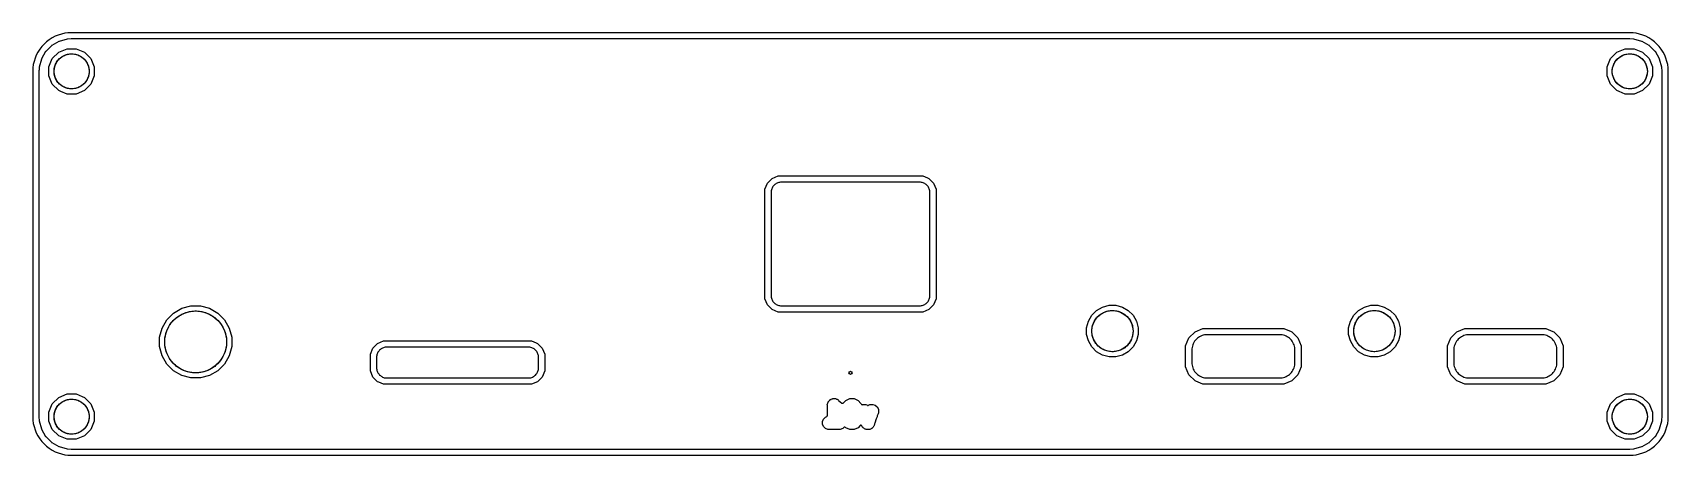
# Model space of a CAD drawing. Header units: millimetres. Extents: x -79 to 79, y -8 to 33.
import ezdxf

# ---------------------------------------------------------------- set-up
doc = ezdxf.new("R2010")
doc.units = ezdxf.units.MM

msp = doc.modelspace()

# ---------------------------------------------------------------- linework, layer by layer
at = {"layer": '16_copper'}
for points in [[(75.55, -7.4), (75.56, -7.4), (75.95, -7.37), (75.96, -7.37), (75.96, -7.37), (75.97, -7.37), (76.74, -7.16), (76.75, -7.16), (76.75, -7.16), (76.77, -7.16), (76.77, -7.16), (76.77, -7.15), (76.77, -7.15), (77.46, -6.76), (77.46, -6.75), (77.47, -6.75), (77.48, -6.74), (77.48, -6.74), (77.48, -6.74), (77.48, -6.74), (78.04, -6.18), (78.04, -6.17), (78.05, -6.17), (78.06, -6.16), (78.06, -6.16), (78.06, -6.16), (78.06, -6.16), (78.45, -5.47), (78.46, -5.46), (78.46, -5.46), (78.46, -5.45), (78.46, -5.44), (78.46, -5.44), (78.46, -5.44), (78.67, -4.67), (78.67, -4.67), (78.67, -4.67), (78.67, -4.65), (78.68, -4.51), (78.68, -4.51), (78.68, -4.51), (78.7, -4.31), (78.7, -4.31), (78.7, -4.31), (78.7, -4.26), (78.7, -4.25), (78.7, -4.25), (78.7, 29.25), (78.7, 29.25), (78.7, 29.26), (78.67, 29.65), (78.67, 29.66), (78.67, 29.66), (78.67, 29.67), (78.46, 30.44), (78.46, 30.45), (78.46, 30.45), (78.46, 30.47), (78.46, 30.47), (78.45, 30.47), (78.45, 30.47), (78.06, 31.16), (78.05, 31.16), (78.05, 31.17), (78.04, 31.18), (78.04, 31.18), (78.04, 31.18), (78.04, 31.18), (77.48, 31.74), (77.47, 31.74), (77.47, 31.75), (77.46, 31.76), (77.46, 31.76), (77.46, 31.76), (77.46, 31.76), (76.77, 32.15), (76.76, 32.16), (76.76, 32.16), (76.75, 32.16), (76.74, 32.16), (76.74, 32.16), (76.74, 32.16), (75.97, 32.37), (75.97, 32.37), (75.97, 32.37), (75.95, 32.37), (75.56, 32.4), (75.55, 32.4), (75.55, 32.4), (-75.55, 32.4), (-75.55, 32.4), (-75.56, 32.4), (-75.95, 32.37), (-75.96, 32.37), (-75.96, 32.37), (-75.97, 32.37), (-76.74, 32.16), (-76.75, 32.16), (-76.75, 32.16), (-76.77, 32.16), (-76.77, 32.16), (-76.77, 32.15), (-76.77, 32.15), (-77.46, 31.76), (-77.46, 31.75), (-77.47, 31.75), (-77.48, 31.74), (-77.48, 31.74), (-77.48, 31.74), (-77.48, 31.74), (-78.04, 31.18), (-78.04, 31.17), (-78.05, 31.17), (-78.06, 31.16), (-78.06, 31.16), (-78.06, 31.16), (-78.06, 31.16), (-78.45, 30.47), (-78.46, 30.46), (-78.46, 30.46), (-78.46, 30.45), (-78.46, 30.44), (-78.46, 30.44), (-78.46, 30.44), (-78.67, 29.67), (-78.67, 29.67), (-78.67, 29.67), (-78.67, 29.66), (-78.67, 29.66), (-78.67, 29.65), (-78.67, 29.65), (-78.68, 29.51), (-78.68, 29.51), (-78.68, 29.51), (-78.69, 29.41), (-78.69, 29.41), (-78.69, 29.41), (-78.7, 29.31), (-78.7, 29.31), (-78.7, 29.31), (-78.7, 29.26), (-78.7, 29.25), (-78.7, 29.25), (-78.7, -4.25), (-78.7, -4.25), (-78.7, -4.26), (-78.67, -4.65), (-78.67, -4.66), (-78.67, -4.66), (-78.67, -4.67), (-78.46, -5.44), (-78.46, -5.45), (-78.46, -5.45), (-78.46, -5.47), (-78.46, -5.47), (-78.45, -5.47), (-78.45, -5.47), (-78.06, -6.16), (-78.05, -6.16), (-78.05, -6.17), (-78.04, -6.18), (-78.04, -6.18), (-78.04, -6.18), (-78.04, -6.18), (-77.48, -6.74), (-77.47, -6.74), (-77.47, -6.75), (-77.46, -6.76), (-77.46, -6.76), (-77.46, -6.76), (-77.46, -6.76), (-76.77, -7.15), (-76.76, -7.16), (-76.76, -7.16), (-76.75, -7.16), (-76.74, -7.16), (-76.74, -7.16), (-76.74, -7.16), (-75.97, -7.37), (-75.97, -7.37), (-75.97, -7.37), (-75.95, -7.37), (-75.56, -7.4), (-75.55, -7.4), (-75.55, -7.4), (75.55, -7.4)], [(-75.97, 27.05), (-76.56, 27.29), (-76.56, 27.29), (-76.56, 27.29), (-76.78, 27.38), (-77.4, 28), (-77.73, 28.81), (-77.73, 29.69), (-77.4, 30.5), (-76.78, 31.12), (-75.97, 31.45), (-75.1, 31.45), (-74.29, 31.12), (-73.67, 30.5), (-73.33, 29.69), (-73.33, 28.81), (-73.67, 28), (-74.29, 27.38), (-75.1, 27.05)], [(75.13, 27.05), (74.54, 27.29), (74.54, 27.29), (74.54, 27.29), (74.32, 27.38), (73.7, 28), (73.37, 28.81), (73.37, 29.69), (73.7, 30.5), (74.32, 31.12), (75.13, 31.45), (76, 31.45), (76.81, 31.12), (77.43, 30.5), (77.77, 29.69), (77.77, 28.81), (77.43, 28), (76.81, 27.38), (76, 27.05)], [(-7.02, 5.9), (-7.61, 6.14), (-8.06, 6.59), (-8.3, 7.18), (-8.3, 17.82), (-8.06, 18.41), (-7.61, 18.86), (-7.02, 19.1), (7.02, 19.1), (7.48, 18.91), (7.48, 18.91), (7.48, 18.91), (7.61, 18.86), (8.06, 18.41), (8.3, 17.82), (8.3, 7.18), (8.06, 6.59), (7.61, 6.14), (7.02, 5.9)], [(-63.96, -0.5), (-64.85, -0.26), (-65.65, 0.2), (-66.3, 0.85), (-66.76, 1.65), (-67, 2.54), (-67, 3.46), (-66.76, 4.35), (-66.3, 5.15), (-65.65, 5.8), (-64.85, 6.26), (-63.96, 6.5), (-63.04, 6.5), (-62.15, 6.26), (-61.35, 5.8), (-60.7, 5.15), (-60.24, 4.35), (-60, 3.46), (-60, 2.54), (-60.24, 1.65), (-60.7, 0.85), (-61.35, 0.2), (-62.15, -0.26), (-63.04, -0.5)], [(25.07, 1.55), (24.44, 1.72), (23.86, 2.05), (23.4, 2.51), (23.07, 3.09), (22.9, 3.72), (22.9, 4.38), (23.07, 5.01), (23.4, 5.59), (23.86, 6.05), (24.44, 6.38), (25.07, 6.55), (25.73, 6.55), (26.36, 6.38), (26.94, 6.05), (27.4, 5.59), (27.73, 5.01), (27.9, 4.38), (27.9, 3.72), (27.73, 3.09), (27.4, 2.51), (26.94, 2.05), (26.36, 1.72), (25.73, 1.55)], [(50.47, 1.55), (49.84, 1.72), (49.26, 2.05), (48.8, 2.51), (48.47, 3.09), (48.3, 3.72), (48.3, 4.38), (48.47, 5.01), (48.8, 5.59), (49.26, 6.05), (49.84, 6.38), (50.47, 6.55), (51.13, 6.55), (51.76, 6.38), (52.34, 6.05), (52.8, 5.59), (53.13, 5.01), (53.3, 4.38), (53.3, 3.72), (53.13, 3.09), (52.8, 2.51), (52.34, 2.05), (51.76, 1.72), (51.13, 1.55)], [(34.18, -1.1), (33.48, -0.81), (33.48, -0.81), (33.41, -0.78), (32.82, -0.19), (32.5, 0.58), (32.5, 2.62), (32.82, 3.39), (33.41, 3.98), (34.18, 4.3), (42.02, 4.3), (42.72, 4.01), (42.72, 4.01), (42.79, 3.98), (43.38, 3.39), (43.7, 2.62), (43.7, 0.58), (43.38, -0.19), (42.79, -0.78), (42.02, -1.1)], [(59.58, -1.1), (58.88, -0.81), (58.88, -0.81), (58.81, -0.78), (58.22, -0.19), (57.9, 0.58), (57.9, 2.62), (58.22, 3.39), (58.81, 3.98), (59.58, 4.3), (67.42, 4.3), (68.12, 4.01), (68.12, 4.01), (68.19, 3.98), (68.78, 3.39), (69.1, 2.62), (69.1, 0.58), (68.78, -0.19), (68.19, -0.78), (67.42, -1.1)], [(-45.27, -1.1), (-45.73, -0.91), (-45.73, -0.91), (-45.73, -0.91), (-45.86, -0.86), (-46.31, -0.41), (-46.55, 0.18), (-46.55, 1.82), (-46.31, 2.41), (-45.86, 2.86), (-45.27, 3.1), (-30.93, 3.1), (-30.47, 2.91), (-30.47, 2.91), (-30.47, 2.91), (-30.34, 2.86), (-29.89, 2.41), (-29.65, 1.82), (-29.65, 0.18), (-29.89, -0.41), (-30.34, -0.86), (-30.93, -1.1)], [(-75.97, -6.45), (-76.78, -6.12), (-77.4, -5.5), (-77.73, -4.69), (-77.73, -3.81), (-77.4, -3), (-76.78, -2.38), (-75.97, -2.05), (-75.1, -2.05), (-74.51, -2.29), (-74.51, -2.29), (-74.51, -2.29), (-74.29, -2.38), (-73.67, -3), (-73.33, -3.81), (-73.33, -4.69), (-73.67, -5.5), (-74.29, -6.12), (-75.1, -6.45)], [(75.13, -6.45), (74.32, -6.12), (73.7, -5.5), (73.37, -4.69), (73.37, -3.81), (73.7, -3), (74.32, -2.38), (75.13, -2.05), (76, -2.05), (76.59, -2.29), (76.59, -2.29), (76.59, -2.29), (76.81, -2.38), (77.43, -3), (77.77, -3.81), (77.77, -4.69), (77.43, -5.5), (76.81, -6.12), (76, -6.45)]]:
    msp.add_lwpolyline(points, close=True, dxfattribs=at)
msp.add_lwpolyline([(1.69, -5.5), (1.69, -5.5), (1.69, -5.5), (1.68, -5.5), (1.6, -5.51), (1.57, -5.5), (1.56, -5.5), (1.56, -5.49), (1.54, -5.49), (1.54, -5.49), (1.54, -5.49), (1.54, -5.49), (1.51, -5.49), (1.44, -5.46), (1.44, -5.46), (1.44, -5.46), (1.43, -5.45), (1.36, -5.43), (1.33, -5.4), (1.33, -5.4), (1.32, -5.4), (1.31, -5.39), (1.31, -5.39), (1.31, -5.39), (1.31, -5.39), (1.28, -5.37), (1.23, -5.32), (1.23, -5.32), (1.23, -5.32), (1.22, -5.31), (1.16, -5.26), (1.14, -5.22), (1.14, -5.22), (1.14, -5.21), (1.13, -5.2), (1.13, -5.2), (1.13, -5.2), (1.13, -5.2), (1.11, -5.18), (1.1, -5.15, 0.525842), (0.94, -5.1), (0.94, -5.11, 0.009694), (0.93, -5.11), (0.93, -5.11), (0.73, -5.33), (0.34, -5.5), (-0.08, -5.5), (-0.46, -5.33), (-0.5, -5.29, 0.385793), (-0.63, -5.28), (-0.63, -5.28), (-0.63, -5.28), (-0.63, -5.28), (-0.64, -5.29), (-0.75, -5.4), (-0.99, -5.5), (-2.19, -5.5), (-2.43, -5.4), (-2.62, -5.22), (-2.71, -4.98), (-2.71, -4.72), (-2.62, -4.48), (-2.43, -4.29), (-2.31, -4.24), (-2.3, -4.24), (-2.3, -4.24, 0.255512), (-2.25, -4.16), (-2.24, -4.15), (-2.24, -3.19), (-2.24, -3.19), (-2.24, -3.18), (-2.25, -3.1), (-2.25, -3.07), (-2.25, -3.07), (-2.25, -3.06), (-2.24, -3.05), (-2.24, -3.05), (-2.24, -3.05), (-2.24, -3.05), (-2.24, -3.02), (-2.21, -2.94), (-2.21, -2.94), (-2.21, -2.93), (-2.18, -2.85), (-2.17, -2.83), (-2.16, -2.82), (-2.16, -2.82), (-2.16, -2.81), (-2.15, -2.81), (-2.15, -2.81), (-2.15, -2.8), (-2.14, -2.78), (-2.08, -2.72), (-2.08, -2.72), (-2.08, -2.71), (-2.02, -2.64), (-2, -2.63), (-1.99, -2.63), (-1.99, -2.62), (-1.98, -2.62), (-1.98, -2.62), (-1.98, -2.62), (-1.98, -2.62), (-1.96, -2.6), (-1.88, -2.57), (-1.88, -2.56), (-1.87, -2.56), (-1.79, -2.52), (-1.77, -2.52), (-1.76, -2.51), (-1.76, -2.51), (-1.75, -2.51), (-1.75, -2.51), (-1.74, -2.51), (-1.74, -2.51), (-1.72, -2.5), (-1.63, -2.5), (-1.63, -2.5), (-1.62, -2.5), (-1.53, -2.49), (-1.51, -2.5), (-1.51, -2.5), (-1.5, -2.5), (-1.49, -2.5), (-1.49, -2.5), (-1.49, -2.5), (-1.48, -2.5), (-1.46, -2.5), (-1.38, -2.53), (-1.38, -2.53), (-1.37, -2.54), (-1.29, -2.56), (-1.27, -2.58), (-1.26, -2.58), (-1.26, -2.58), (-1.25, -2.59), (-1.25, -2.59), (-1.25, -2.59), (-1.24, -2.59), (-1.24, -2.59), (-1.24, -2.59), (-1.24, -2.59), (-1.22, -2.6), (-1.16, -2.66), (-1.16, -2.66), (-1.15, -2.67), (-0.83, -2.93), (-0.82, -2.93), (-0.82, -2.94, 0.323307), (-0.7, -2.93), (-0.69, -2.92), (-0.69, -2.92), (-0.69, -2.92), (-0.69, -2.92), (-0.46, -2.67), (-0.08, -2.5), (0.34, -2.5), (0.73, -2.67), (1.01, -2.98), (1.03, -3.02, 0.371455), (1.14, -3.09), (1.14, -3.08), (1.15, -3.08), (1.15, -3.08), (1.15, -3.08), (1.23, -3.06), (1.48, -3.08), (1.64, -3.15), (1.64, -3.15), (1.64, -3.16, 0.189852), (1.72, -3.16), (1.73, -3.15), (1.89, -3.08), (2.15, -3.06), (2.39, -3.14), (2.59, -3.31), (2.7, -3.54), (2.72, -3.8), (2.7, -3.87), (2.7, -3.87), (2.7, -3.87), (2.67, -3.97), (2.67, -3.97), (2.67, -3.97), (2.6, -4.17), (2.6, -4.17), (2.6, -4.17), (2.57, -4.27), (2.57, -4.27), (2.57, -4.27), (2.5, -4.47), (2.5, -4.47), (2.5, -4.47), (2.47, -4.57), (2.47, -4.57), (2.47, -4.57), (2.4, -4.77), (2.4, -4.77), (2.4, -4.77), (2.37, -4.87), (2.37, -4.87), (2.37, -4.87), (2.33, -4.96), (2.33, -4.97), (2.33, -4.97), (2.33, -4.99), (2.33, -4.99), (2.33, -4.99), (2.33, -4.99), (2.33, -5.02), (2.29, -5.09), (2.29, -5.09), (2.29, -5.09), (2.29, -5.1), (2.26, -5.18), (2.24, -5.2, 0.02105), (2.23, -5.21), (2.23, -5.22), (2.23, -5.22), (2.23, -5.22), (2.23, -5.22), (2.21, -5.26), (2.15, -5.31), (2.15, -5.31), (2.15, -5.31), (2.14, -5.32), (2.09, -5.37), (2.06, -5.39), (2.06, -5.39), (2.05, -5.39), (2.04, -5.4), (2.04, -5.4), (2.04, -5.4), (2.04, -5.4), (2.02, -5.43), (1.94, -5.45), (1.94, -5.45), (1.94, -5.45), (1.93, -5.46), (1.86, -5.49), (1.83, -5.49), (1.82, -5.49), (1.82, -5.49), (1.8, -5.5), (1.8, -5.5), (1.8, -5.5), (1.8, -5.5), (1.77, -5.51)], format="xyb", close=True, dxfattribs=at)
at = {"layer": '1_copper'}
for points in [[(75.55, -7.4), (75.56, -7.4), (75.95, -7.37), (75.96, -7.37), (75.96, -7.37), (75.97, -7.37), (76.74, -7.16), (76.75, -7.16), (76.75, -7.16), (76.77, -7.16), (76.77, -7.16), (76.77, -7.15), (76.77, -7.15), (77.46, -6.76), (77.46, -6.75), (77.47, -6.75), (77.48, -6.74), (77.48, -6.74), (77.48, -6.74), (77.48, -6.74), (78.04, -6.18), (78.04, -6.17), (78.05, -6.17), (78.06, -6.16), (78.06, -6.16), (78.06, -6.16), (78.06, -6.16), (78.45, -5.47), (78.46, -5.46), (78.46, -5.46), (78.46, -5.45), (78.46, -5.44), (78.46, -5.44), (78.46, -5.44), (78.67, -4.67), (78.67, -4.67), (78.67, -4.67), (78.67, -4.65), (78.68, -4.51), (78.68, -4.51), (78.68, -4.51), (78.7, -4.31), (78.7, -4.31), (78.7, -4.31), (78.7, -4.26), (78.7, -4.25), (78.7, -4.25), (78.7, 29.25), (78.7, 29.25), (78.7, 29.26), (78.67, 29.65), (78.67, 29.66), (78.67, 29.66), (78.67, 29.67), (78.46, 30.44), (78.46, 30.45), (78.46, 30.45), (78.46, 30.47), (78.46, 30.47), (78.45, 30.47), (78.45, 30.47), (78.06, 31.16), (78.05, 31.16), (78.05, 31.17), (78.04, 31.18), (78.04, 31.18), (78.04, 31.18), (78.04, 31.18), (77.48, 31.74), (77.47, 31.74), (77.47, 31.75), (77.46, 31.76), (77.46, 31.76), (77.46, 31.76), (77.46, 31.76), (76.77, 32.15), (76.76, 32.16), (76.76, 32.16), (76.75, 32.16), (76.74, 32.16), (76.74, 32.16), (76.74, 32.16), (75.97, 32.37), (75.97, 32.37), (75.97, 32.37), (75.95, 32.37), (75.56, 32.4), (75.55, 32.4), (75.55, 32.4), (-75.55, 32.4), (-75.55, 32.4), (-75.56, 32.4), (-75.95, 32.37), (-75.96, 32.37), (-75.96, 32.37), (-75.97, 32.37), (-76.74, 32.16), (-76.75, 32.16), (-76.75, 32.16), (-76.77, 32.16), (-76.77, 32.16), (-76.77, 32.15), (-76.77, 32.15), (-77.46, 31.76), (-77.46, 31.75), (-77.47, 31.75), (-77.48, 31.74), (-77.48, 31.74), (-77.48, 31.74), (-77.48, 31.74), (-78.04, 31.18), (-78.04, 31.17), (-78.05, 31.17), (-78.06, 31.16), (-78.06, 31.16), (-78.06, 31.16), (-78.06, 31.16), (-78.45, 30.47), (-78.46, 30.46), (-78.46, 30.46), (-78.46, 30.45), (-78.46, 30.44), (-78.46, 30.44), (-78.46, 30.44), (-78.67, 29.67), (-78.67, 29.67), (-78.67, 29.67), (-78.67, 29.66), (-78.67, 29.66), (-78.67, 29.65), (-78.67, 29.65), (-78.68, 29.51), (-78.68, 29.51), (-78.68, 29.51), (-78.69, 29.41), (-78.69, 29.41), (-78.69, 29.41), (-78.7, 29.31), (-78.7, 29.31), (-78.7, 29.31), (-78.7, 29.26), (-78.7, 29.25), (-78.7, 29.25), (-78.7, -4.25), (-78.7, -4.25), (-78.7, -4.26), (-78.67, -4.65), (-78.67, -4.66), (-78.67, -4.66), (-78.67, -4.67), (-78.46, -5.44), (-78.46, -5.45), (-78.46, -5.45), (-78.46, -5.47), (-78.46, -5.47), (-78.45, -5.47), (-78.45, -5.47), (-78.06, -6.16), (-78.05, -6.16), (-78.05, -6.17), (-78.04, -6.18), (-78.04, -6.18), (-78.04, -6.18), (-78.04, -6.18), (-77.48, -6.74), (-77.47, -6.74), (-77.47, -6.75), (-77.46, -6.76), (-77.46, -6.76), (-77.46, -6.76), (-77.46, -6.76), (-76.77, -7.15), (-76.76, -7.16), (-76.76, -7.16), (-76.75, -7.16), (-76.74, -7.16), (-76.74, -7.16), (-76.74, -7.16), (-75.97, -7.37), (-75.97, -7.37), (-75.97, -7.37), (-75.95, -7.37), (-75.56, -7.4), (-75.55, -7.4), (-75.55, -7.4), (75.55, -7.4)], [(-75.97, 27.05), (-76.56, 27.29), (-76.56, 27.29), (-76.56, 27.29), (-76.78, 27.38), (-77.4, 28), (-77.73, 28.81), (-77.73, 29.69), (-77.4, 30.5), (-76.78, 31.12), (-75.97, 31.45), (-75.1, 31.45), (-74.29, 31.12), (-73.67, 30.5), (-73.33, 29.69), (-73.33, 28.81), (-73.67, 28), (-74.29, 27.38), (-75.1, 27.05)], [(75.13, 27.05), (74.54, 27.29), (74.54, 27.29), (74.54, 27.29), (74.32, 27.38), (73.7, 28), (73.37, 28.81), (73.37, 29.69), (73.7, 30.5), (74.32, 31.12), (75.13, 31.45), (76, 31.45), (76.81, 31.12), (77.43, 30.5), (77.77, 29.69), (77.77, 28.81), (77.43, 28), (76.81, 27.38), (76, 27.05)], [(-7.02, 5.9), (-7.61, 6.14), (-8.06, 6.59), (-8.3, 7.18), (-8.3, 17.82), (-8.06, 18.41), (-7.61, 18.86), (-7.02, 19.1), (7.02, 19.1), (7.48, 18.91), (7.48, 18.91), (7.48, 18.91), (7.61, 18.86), (8.06, 18.41), (8.3, 17.82), (8.3, 7.18), (8.06, 6.59), (7.61, 6.14), (7.02, 5.9)], [(-63.96, -0.5), (-64.85, -0.26), (-65.65, 0.2), (-66.3, 0.85), (-66.76, 1.65), (-67, 2.54), (-67, 3.46), (-66.76, 4.35), (-66.3, 5.15), (-65.65, 5.8), (-64.85, 6.26), (-63.96, 6.5), (-63.04, 6.5), (-62.15, 6.26), (-61.35, 5.8), (-60.7, 5.15), (-60.24, 4.35), (-60, 3.46), (-60, 2.54), (-60.24, 1.65), (-60.7, 0.85), (-61.35, 0.2), (-62.15, -0.26), (-63.04, -0.5)], [(25.07, 1.55), (24.44, 1.72), (23.86, 2.05), (23.4, 2.51), (23.07, 3.09), (22.9, 3.72), (22.9, 4.38), (23.07, 5.01), (23.4, 5.59), (23.86, 6.05), (24.44, 6.38), (25.07, 6.55), (25.73, 6.55), (26.36, 6.38), (26.94, 6.05), (27.4, 5.59), (27.73, 5.01), (27.9, 4.38), (27.9, 3.72), (27.73, 3.09), (27.4, 2.51), (26.94, 2.05), (26.36, 1.72), (25.73, 1.55)], [(50.47, 1.55), (49.84, 1.72), (49.26, 2.05), (48.8, 2.51), (48.47, 3.09), (48.3, 3.72), (48.3, 4.38), (48.47, 5.01), (48.8, 5.59), (49.26, 6.05), (49.84, 6.38), (50.47, 6.55), (51.13, 6.55), (51.76, 6.38), (52.34, 6.05), (52.8, 5.59), (53.13, 5.01), (53.3, 4.38), (53.3, 3.72), (53.13, 3.09), (52.8, 2.51), (52.34, 2.05), (51.76, 1.72), (51.13, 1.55)], [(34.18, -1.1), (33.48, -0.81), (33.48, -0.81), (33.41, -0.78), (32.82, -0.19), (32.5, 0.58), (32.5, 2.62), (32.82, 3.39), (33.41, 3.98), (34.18, 4.3), (42.02, 4.3), (42.72, 4.01), (42.72, 4.01), (42.79, 3.98), (43.38, 3.39), (43.7, 2.62), (43.7, 0.58), (43.38, -0.19), (42.79, -0.78), (42.02, -1.1)], [(59.58, -1.1), (58.88, -0.81), (58.88, -0.81), (58.81, -0.78), (58.22, -0.19), (57.9, 0.58), (57.9, 2.62), (58.22, 3.39), (58.81, 3.98), (59.58, 4.3), (67.42, 4.3), (68.12, 4.01), (68.12, 4.01), (68.19, 3.98), (68.78, 3.39), (69.1, 2.62), (69.1, 0.58), (68.78, -0.19), (68.19, -0.78), (67.42, -1.1)], [(-45.27, -1.1), (-45.73, -0.91), (-45.73, -0.91), (-45.73, -0.91), (-45.86, -0.86), (-46.31, -0.41), (-46.55, 0.18), (-46.55, 1.82), (-46.31, 2.41), (-45.86, 2.86), (-45.27, 3.1), (-30.93, 3.1), (-30.47, 2.91), (-30.47, 2.91), (-30.47, 2.91), (-30.34, 2.86), (-29.89, 2.41), (-29.65, 1.82), (-29.65, 0.18), (-29.89, -0.41), (-30.34, -0.86), (-30.93, -1.1)], [(-75.97, -6.45), (-76.78, -6.12), (-77.4, -5.5), (-77.73, -4.69), (-77.73, -3.81), (-77.4, -3), (-76.78, -2.38), (-75.97, -2.05), (-75.1, -2.05), (-74.51, -2.29), (-74.51, -2.29), (-74.51, -2.29), (-74.29, -2.38), (-73.67, -3), (-73.33, -3.81), (-73.33, -4.69), (-73.67, -5.5), (-74.29, -6.12), (-75.1, -6.45)], [(75.13, -6.45), (74.32, -6.12), (73.7, -5.5), (73.37, -4.69), (73.37, -3.81), (73.7, -3), (74.32, -2.38), (75.13, -2.05), (76, -2.05), (76.59, -2.29), (76.59, -2.29), (76.59, -2.29), (76.81, -2.38), (77.43, -3), (77.77, -3.81), (77.77, -4.69), (77.43, -5.5), (76.81, -6.12), (76, -6.45)]]:
    msp.add_lwpolyline(points, close=True, dxfattribs=at)
at = {"layer": 'drills_NPTH'}
for centre, radius in [((-75.53, 29.25), 1.7), ((75.57, 29.25), 1.7), ((-63.5, 3), 3), ((25.4, 4.05), 2), ((50.8, 4.05), 2), ((-75.53, -4.25), 1.7), ((75.57, -4.25), 1.7)]:
    msp.add_circle(centre, radius, dxfattribs=at)
at = {"layer": 'drills_via_1_16'}
msp.add_circle((0, 0), 0.15, dxfattribs=at)
at = {"layer": 'holes'}
for points in [[(-73.83, 29.19), (-73.84, 29.08), (-73.85, 28.97), (-73.88, 28.86), (-73.9, 28.76), (-73.94, 28.65), (-73.98, 28.55), (-74.03, 28.45), (-74.09, 28.35), (-74.15, 28.26), (-74.22, 28.17), (-74.29, 28.09), (-74.37, 28.01), (-74.45, 27.94), (-74.54, 27.87), (-74.63, 27.81), (-74.73, 27.75), (-74.83, 27.7), (-74.93, 27.66), (-75.04, 27.62), (-75.15, 27.59), (-75.26, 27.57), (-75.37, 27.56), (-75.48, 27.55), (-75.59, 27.55), (-75.7, 27.56), (-75.81, 27.57), (-75.92, 27.59), (-76.03, 27.62), (-76.13, 27.66), (-76.23, 27.7), (-76.33, 27.75), (-76.43, 27.81), (-76.52, 27.87), (-76.61, 27.94), (-76.7, 28.01), (-76.77, 28.09), (-76.85, 28.17), (-76.92, 28.26), (-76.98, 28.35), (-77.03, 28.45), (-77.08, 28.55), (-77.12, 28.65), (-77.16, 28.76), (-77.19, 28.86), (-77.21, 28.97), (-77.23, 29.08), (-77.23, 29.19), (-77.23, 29.31), (-77.23, 29.42), (-77.21, 29.53), (-77.19, 29.64), (-77.16, 29.74), (-77.12, 29.85), (-77.08, 29.95), (-77.03, 30.05), (-76.98, 30.15), (-76.92, 30.24), (-76.85, 30.33), (-76.77, 30.41), (-76.7, 30.49), (-76.61, 30.56), (-76.52, 30.63), (-76.43, 30.69), (-76.33, 30.75), (-76.23, 30.8), (-76.13, 30.84), (-76.03, 30.88), (-75.92, 30.91), (-75.81, 30.93), (-75.7, 30.94), (-75.59, 30.95), (-75.48, 30.95), (-75.37, 30.94), (-75.26, 30.93), (-75.15, 30.91), (-75.04, 30.88), (-74.93, 30.84), (-74.83, 30.8), (-74.73, 30.75), (-74.63, 30.69), (-74.54, 30.63), (-74.45, 30.56), (-74.37, 30.49), (-74.29, 30.41), (-74.22, 30.33), (-74.15, 30.24), (-74.09, 30.15), (-74.03, 30.05), (-73.98, 29.95), (-73.94, 29.85), (-73.9, 29.74), (-73.88, 29.64), (-73.85, 29.53), (-73.84, 29.42), (-73.83, 29.31), (-73.83, 29.19)], [(77.27, 29.19), (77.26, 29.08), (77.25, 28.97), (77.22, 28.86), (77.2, 28.76), (77.16, 28.65), (77.12, 28.55), (77.07, 28.45), (77.01, 28.35), (76.95, 28.26), (76.88, 28.17), (76.81, 28.09), (76.73, 28.01), (76.65, 27.94), (76.56, 27.87), (76.47, 27.81), (76.37, 27.75), (76.27, 27.7), (76.17, 27.66), (76.06, 27.62), (75.95, 27.59), (75.84, 27.57), (75.73, 27.56), (75.62, 27.55), (75.51, 27.55), (75.4, 27.56), (75.29, 27.57), (75.18, 27.59), (75.07, 27.62), (74.97, 27.66), (74.87, 27.7), (74.77, 27.75), (74.67, 27.81), (74.58, 27.87), (74.49, 27.94), (74.4, 28.01), (74.33, 28.09), (74.25, 28.17), (74.18, 28.26), (74.12, 28.35), (74.07, 28.45), (74.02, 28.55), (73.98, 28.65), (73.94, 28.76), (73.91, 28.86), (73.89, 28.97), (73.87, 29.08), (73.87, 29.19), (73.87, 29.31), (73.87, 29.42), (73.89, 29.53), (73.91, 29.64), (73.94, 29.74), (73.98, 29.85), (74.02, 29.95), (74.07, 30.05), (74.12, 30.15), (74.18, 30.24), (74.25, 30.33), (74.33, 30.41), (74.4, 30.49), (74.49, 30.56), (74.58, 30.63), (74.67, 30.69), (74.77, 30.75), (74.87, 30.8), (74.97, 30.84), (75.07, 30.88), (75.18, 30.91), (75.29, 30.93), (75.4, 30.94), (75.51, 30.95), (75.62, 30.95), (75.73, 30.94), (75.84, 30.93), (75.95, 30.91), (76.06, 30.88), (76.17, 30.84), (76.27, 30.8), (76.37, 30.75), (76.47, 30.69), (76.56, 30.63), (76.65, 30.56), (76.73, 30.49), (76.81, 30.41), (76.88, 30.33), (76.95, 30.24), (77.01, 30.15), (77.07, 30.05), (77.12, 29.95), (77.16, 29.85), (77.2, 29.74), (77.22, 29.64), (77.25, 29.53), (77.26, 29.42), (77.27, 29.31), (77.27, 29.19)], [(-7.7, 7.5), (-7.7, 7.41), (-7.68, 7.33), (-7.67, 7.24), (-7.64, 7.16), (-7.61, 7.08), (-7.57, 7), (-7.52, 6.93), (-7.47, 6.86), (-7.41, 6.79), (-7.34, 6.73), (-7.27, 6.68), (-7.2, 6.63), (-7.12, 6.59), (-7.04, 6.56), (-6.96, 6.53), (-6.87, 6.52), (-6.79, 6.5), (-6.7, 6.5), (6.7, 6.5), (6.79, 6.5), (6.87, 6.52), (6.96, 6.53), (7.04, 6.56), (7.12, 6.59), (7.2, 6.63), (7.27, 6.68), (7.34, 6.73), (7.41, 6.79), (7.47, 6.86), (7.52, 6.93), (7.57, 7), (7.61, 7.08), (7.64, 7.16), (7.67, 7.24), (7.68, 7.33), (7.7, 7.41), (7.7, 7.5), (7.7, 17.5), (7.7, 17.59), (7.68, 17.67), (7.67, 17.76), (7.64, 17.84), (7.61, 17.92), (7.57, 18), (7.52, 18.07), (7.47, 18.14), (7.41, 18.21), (7.34, 18.27), (7.27, 18.32), (7.2, 18.37), (7.12, 18.41), (7.04, 18.44), (6.96, 18.47), (6.87, 18.48), (6.79, 18.5), (6.7, 18.5), (-6.7, 18.5), (-6.79, 18.5), (-6.87, 18.48), (-6.96, 18.47), (-7.04, 18.44), (-7.12, 18.41), (-7.2, 18.37), (-7.27, 18.32), (-7.34, 18.27), (-7.41, 18.21), (-7.47, 18.14), (-7.52, 18.07), (-7.57, 18), (-7.61, 17.92), (-7.64, 17.84), (-7.67, 17.76), (-7.68, 17.67), (-7.7, 17.59), (-7.7, 17.5), (-7.7, 7.5)], [(-60.5, 2.93), (-60.51, 2.78), (-60.52, 2.63), (-60.54, 2.49), (-60.57, 2.34), (-60.61, 2.2), (-60.65, 2.06), (-60.7, 1.92), (-60.76, 1.78), (-60.82, 1.65), (-60.89, 1.52), (-60.96, 1.39), (-61.05, 1.27), (-61.13, 1.15), (-61.23, 1.04), (-61.33, 0.93), (-61.43, 0.83), (-61.54, 0.73), (-61.65, 0.63), (-61.77, 0.55), (-61.89, 0.46), (-62.02, 0.39), (-62.15, 0.32), (-62.28, 0.26), (-62.42, 0.2), (-62.56, 0.15), (-62.7, 0.11), (-62.84, 0.07), (-62.99, 0.04), (-63.13, 0.02), (-63.28, 0.01), (-63.43, 0), (-63.57, 0), (-63.72, 0.01), (-63.87, 0.02), (-64.01, 0.04), (-64.16, 0.07), (-64.3, 0.11), (-64.44, 0.15), (-64.58, 0.2), (-64.72, 0.26), (-64.85, 0.32), (-64.98, 0.39), (-65.11, 0.46), (-65.23, 0.55), (-65.35, 0.63), (-65.46, 0.73), (-65.57, 0.83), (-65.67, 0.93), (-65.77, 1.04), (-65.87, 1.15), (-65.95, 1.27), (-66.04, 1.39), (-66.11, 1.52), (-66.18, 1.65), (-66.24, 1.78), (-66.3, 1.92), (-66.35, 2.06), (-66.39, 2.2), (-66.43, 2.34), (-66.46, 2.49), (-66.48, 2.63), (-66.49, 2.78), (-66.5, 2.93), (-66.5, 3.07), (-66.49, 3.22), (-66.48, 3.37), (-66.46, 3.51), (-66.43, 3.66), (-66.39, 3.8), (-66.35, 3.94), (-66.3, 4.08), (-66.24, 4.22), (-66.18, 4.35), (-66.11, 4.48), (-66.04, 4.61), (-65.95, 4.73), (-65.87, 4.85), (-65.77, 4.96), (-65.67, 5.07), (-65.57, 5.17), (-65.46, 5.27), (-65.35, 5.37), (-65.23, 5.45), (-65.11, 5.54), (-64.98, 5.61), (-64.85, 5.68), (-64.72, 5.74), (-64.58, 5.8), (-64.44, 5.85), (-64.3, 5.89), (-64.16, 5.93), (-64.01, 5.96), (-63.87, 5.98), (-63.72, 5.99), (-63.57, 6), (-63.43, 6), (-63.28, 5.99), (-63.13, 5.98), (-62.99, 5.96), (-62.84, 5.93), (-62.7, 5.89), (-62.56, 5.85), (-62.42, 5.8), (-62.28, 5.74), (-62.15, 5.68), (-62.02, 5.61), (-61.89, 5.54), (-61.77, 5.45), (-61.65, 5.37), (-61.54, 5.27), (-61.43, 5.17), (-61.33, 5.07), (-61.23, 4.96), (-61.13, 4.85), (-61.05, 4.73), (-60.96, 4.61), (-60.89, 4.48), (-60.82, 4.35), (-60.76, 4.22), (-60.7, 4.08), (-60.65, 3.94), (-60.61, 3.8), (-60.57, 3.66), (-60.54, 3.51), (-60.52, 3.37), (-60.51, 3.22), (-60.5, 3.07), (-60.5, 2.93)], [(27.4, 3.99), (27.39, 3.87), (27.38, 3.75), (27.36, 3.63), (27.33, 3.51), (27.29, 3.4), (27.25, 3.28), (27.2, 3.17), (27.14, 3.07), (27.08, 2.96), (27.01, 2.86), (26.94, 2.77), (26.86, 2.68), (26.77, 2.59), (26.68, 2.51), (26.59, 2.44), (26.49, 2.37), (26.38, 2.31), (26.28, 2.25), (26.17, 2.2), (26.05, 2.16), (25.94, 2.12), (25.82, 2.09), (25.7, 2.07), (25.58, 2.06), (25.46, 2.05), (25.34, 2.05), (25.22, 2.06), (25.1, 2.07), (24.98, 2.09), (24.86, 2.12), (24.75, 2.16), (24.63, 2.2), (24.52, 2.25), (24.42, 2.31), (24.31, 2.37), (24.21, 2.44), (24.12, 2.51), (24.03, 2.59), (23.94, 2.68), (23.86, 2.77), (23.79, 2.86), (23.72, 2.96), (23.66, 3.07), (23.6, 3.17), (23.55, 3.28), (23.51, 3.4), (23.47, 3.51), (23.44, 3.63), (23.42, 3.75), (23.41, 3.87), (23.4, 3.99), (23.4, 4.11), (23.41, 4.23), (23.42, 4.35), (23.44, 4.47), (23.47, 4.59), (23.51, 4.7), (23.55, 4.82), (23.6, 4.93), (23.66, 5.03), (23.72, 5.14), (23.79, 5.24), (23.86, 5.33), (23.94, 5.42), (24.03, 5.51), (24.12, 5.59), (24.21, 5.66), (24.31, 5.73), (24.42, 5.79), (24.52, 5.85), (24.63, 5.9), (24.75, 5.94), (24.86, 5.98), (24.98, 6.01), (25.1, 6.03), (25.22, 6.04), (25.34, 6.05), (25.46, 6.05), (25.58, 6.04), (25.7, 6.03), (25.82, 6.01), (25.94, 5.98), (26.05, 5.94), (26.17, 5.9), (26.28, 5.85), (26.38, 5.79), (26.49, 5.73), (26.59, 5.66), (26.68, 5.59), (26.77, 5.51), (26.86, 5.42), (26.94, 5.33), (27.01, 5.24), (27.08, 5.14), (27.14, 5.03), (27.2, 4.93), (27.25, 4.82), (27.29, 4.7), (27.33, 4.59), (27.36, 4.47), (27.38, 4.35), (27.39, 4.23), (27.4, 4.11), (27.4, 3.99)], [(52.8, 3.99), (52.79, 3.87), (52.78, 3.75), (52.76, 3.63), (52.73, 3.51), (52.69, 3.4), (52.65, 3.28), (52.6, 3.17), (52.54, 3.07), (52.48, 2.96), (52.41, 2.86), (52.34, 2.77), (52.26, 2.68), (52.17, 2.59), (52.08, 2.51), (51.99, 2.44), (51.89, 2.37), (51.78, 2.31), (51.68, 2.25), (51.57, 2.2), (51.45, 2.16), (51.34, 2.12), (51.22, 2.09), (51.1, 2.07), (50.98, 2.06), (50.86, 2.05), (50.74, 2.05), (50.62, 2.06), (50.5, 2.07), (50.38, 2.09), (50.26, 2.12), (50.15, 2.16), (50.03, 2.2), (49.92, 2.25), (49.82, 2.31), (49.71, 2.37), (49.61, 2.44), (49.52, 2.51), (49.43, 2.59), (49.34, 2.68), (49.26, 2.77), (49.19, 2.86), (49.12, 2.96), (49.06, 3.07), (49, 3.17), (48.95, 3.28), (48.91, 3.4), (48.87, 3.51), (48.84, 3.63), (48.82, 3.75), (48.81, 3.87), (48.8, 3.99), (48.8, 4.11), (48.81, 4.23), (48.82, 4.35), (48.84, 4.47), (48.87, 4.59), (48.91, 4.7), (48.95, 4.82), (49, 4.93), (49.06, 5.03), (49.12, 5.14), (49.19, 5.24), (49.26, 5.33), (49.34, 5.42), (49.43, 5.51), (49.52, 5.59), (49.61, 5.66), (49.71, 5.73), (49.82, 5.79), (49.92, 5.85), (50.03, 5.9), (50.15, 5.94), (50.26, 5.98), (50.38, 6.01), (50.5, 6.03), (50.62, 6.04), (50.74, 6.05), (50.86, 6.05), (50.98, 6.04), (51.1, 6.03), (51.22, 6.01), (51.34, 5.98), (51.45, 5.94), (51.57, 5.9), (51.68, 5.85), (51.78, 5.79), (51.89, 5.73), (51.99, 5.66), (52.08, 5.59), (52.17, 5.51), (52.26, 5.42), (52.34, 5.33), (52.41, 5.24), (52.48, 5.14), (52.54, 5.03), (52.6, 4.93), (52.65, 4.82), (52.69, 4.7), (52.73, 4.59), (52.76, 4.47), (52.78, 4.35), (52.79, 4.23), (52.8, 4.11), (52.8, 3.99)], [(33.1, 1), (33.11, 0.87), (33.12, 0.74), (33.15, 0.61), (33.19, 0.49), (33.24, 0.37), (33.3, 0.25), (33.37, 0.14), (33.45, 0.04), (33.54, -0.06), (33.64, -0.15), (33.74, -0.23), (33.85, -0.3), (33.97, -0.36), (34.09, -0.41), (34.21, -0.45), (34.34, -0.48), (34.47, -0.49), (34.6, -0.5), (41.6, -0.5), (41.73, -0.49), (41.86, -0.48), (41.99, -0.45), (42.11, -0.41), (42.23, -0.36), (42.35, -0.3), (42.46, -0.23), (42.56, -0.15), (42.66, -0.06), (42.75, 0.04), (42.83, 0.14), (42.9, 0.25), (42.96, 0.37), (43.01, 0.49), (43.05, 0.61), (43.08, 0.74), (43.09, 0.87), (43.1, 1), (43.1, 2.2), (43.09, 2.33), (43.08, 2.46), (43.05, 2.59), (43.01, 2.71), (42.96, 2.83), (42.9, 2.95), (42.83, 3.06), (42.75, 3.16), (42.66, 3.26), (42.56, 3.35), (42.46, 3.43), (42.35, 3.5), (42.23, 3.56), (42.11, 3.61), (41.99, 3.65), (41.86, 3.68), (41.73, 3.69), (41.6, 3.7), (34.6, 3.7), (34.47, 3.69), (34.34, 3.68), (34.21, 3.65), (34.09, 3.61), (33.97, 3.56), (33.85, 3.5), (33.74, 3.43), (33.64, 3.35), (33.54, 3.26), (33.45, 3.16), (33.37, 3.06), (33.3, 2.95), (33.24, 2.83), (33.19, 2.71), (33.15, 2.59), (33.12, 2.46), (33.11, 2.33), (33.1, 2.2), (33.1, 1)], [(58.5, 1), (58.51, 0.87), (58.52, 0.74), (58.55, 0.61), (58.59, 0.49), (58.64, 0.37), (58.7, 0.25), (58.77, 0.14), (58.85, 0.04), (58.94, -0.06), (59.04, -0.15), (59.14, -0.23), (59.25, -0.3), (59.37, -0.36), (59.49, -0.41), (59.61, -0.45), (59.74, -0.48), (59.87, -0.49), (60, -0.5), (67, -0.5), (67.13, -0.49), (67.26, -0.48), (67.39, -0.45), (67.51, -0.41), (67.63, -0.36), (67.75, -0.3), (67.86, -0.23), (67.96, -0.15), (68.06, -0.06), (68.15, 0.04), (68.23, 0.14), (68.3, 0.25), (68.36, 0.37), (68.41, 0.49), (68.45, 0.61), (68.48, 0.74), (68.49, 0.87), (68.5, 1), (68.5, 2.2), (68.49, 2.33), (68.48, 2.46), (68.45, 2.59), (68.41, 2.71), (68.36, 2.83), (68.3, 2.95), (68.23, 3.06), (68.15, 3.16), (68.06, 3.26), (67.96, 3.35), (67.86, 3.43), (67.75, 3.5), (67.63, 3.56), (67.51, 3.61), (67.39, 3.65), (67.26, 3.68), (67.13, 3.69), (67, 3.7), (60, 3.7), (59.87, 3.69), (59.74, 3.68), (59.61, 3.65), (59.49, 3.61), (59.37, 3.56), (59.25, 3.5), (59.14, 3.43), (59.04, 3.35), (58.94, 3.26), (58.85, 3.16), (58.77, 3.06), (58.7, 2.95), (58.64, 2.83), (58.59, 2.71), (58.55, 2.59), (58.52, 2.46), (58.51, 2.33), (58.5, 2.2), (58.5, 1)], [(-45.95, 0.5), (-45.95, 0.41), (-45.93, 0.33), (-45.92, 0.24), (-45.89, 0.16), (-45.86, 0.08), (-45.82, 0), (-45.77, -0.07), (-45.72, -0.14), (-45.66, -0.21), (-45.59, -0.27), (-45.52, -0.32), (-45.45, -0.37), (-45.37, -0.41), (-45.29, -0.44), (-45.21, -0.47), (-45.12, -0.48), (-45.04, -0.5), (-44.95, -0.5), (-31.25, -0.5), (-31.16, -0.5), (-31.08, -0.48), (-30.99, -0.47), (-30.91, -0.44), (-30.83, -0.41), (-30.75, -0.37), (-30.68, -0.32), (-30.61, -0.27), (-30.54, -0.21), (-30.48, -0.14), (-30.43, -0.07), (-30.38, 0), (-30.34, 0.08), (-30.31, 0.16), (-30.28, 0.24), (-30.27, 0.33), (-30.25, 0.41), (-30.25, 0.5), (-30.25, 1.5), (-30.25, 1.59), (-30.27, 1.67), (-30.28, 1.76), (-30.31, 1.84), (-30.34, 1.92), (-30.38, 2), (-30.43, 2.07), (-30.48, 2.14), (-30.54, 2.21), (-30.61, 2.27), (-30.68, 2.32), (-30.75, 2.37), (-30.83, 2.41), (-30.91, 2.44), (-30.99, 2.47), (-31.08, 2.48), (-31.16, 2.5), (-31.25, 2.5), (-44.95, 2.5), (-45.04, 2.5), (-45.12, 2.48), (-45.21, 2.47), (-45.29, 2.44), (-45.37, 2.41), (-45.45, 2.37), (-45.52, 2.32), (-45.59, 2.27), (-45.66, 2.21), (-45.72, 2.14), (-45.77, 2.07), (-45.82, 2), (-45.86, 1.92), (-45.89, 1.84), (-45.92, 1.76), (-45.93, 1.67), (-45.95, 1.59), (-45.95, 1.5), (-45.95, 0.5)], [(-73.83, -4.31), (-73.84, -4.42), (-73.85, -4.53), (-73.88, -4.64), (-73.9, -4.74), (-73.94, -4.85), (-73.98, -4.95), (-74.03, -5.05), (-74.09, -5.15), (-74.15, -5.24), (-74.22, -5.33), (-74.29, -5.41), (-74.37, -5.49), (-74.45, -5.56), (-74.54, -5.63), (-74.63, -5.69), (-74.73, -5.75), (-74.83, -5.8), (-74.93, -5.84), (-75.04, -5.88), (-75.15, -5.91), (-75.26, -5.93), (-75.37, -5.94), (-75.48, -5.95), (-75.59, -5.95), (-75.7, -5.94), (-75.81, -5.93), (-75.92, -5.91), (-76.03, -5.88), (-76.13, -5.84), (-76.23, -5.8), (-76.33, -5.75), (-76.43, -5.69), (-76.52, -5.63), (-76.61, -5.56), (-76.7, -5.49), (-76.77, -5.41), (-76.85, -5.33), (-76.92, -5.24), (-76.98, -5.15), (-77.03, -5.05), (-77.08, -4.95), (-77.12, -4.85), (-77.16, -4.74), (-77.19, -4.64), (-77.21, -4.53), (-77.23, -4.42), (-77.23, -4.31), (-77.23, -4.19), (-77.23, -4.08), (-77.21, -3.97), (-77.19, -3.86), (-77.16, -3.76), (-77.12, -3.65), (-77.08, -3.55), (-77.03, -3.45), (-76.98, -3.35), (-76.92, -3.26), (-76.85, -3.17), (-76.77, -3.09), (-76.7, -3.01), (-76.61, -2.94), (-76.52, -2.87), (-76.43, -2.81), (-76.33, -2.75), (-76.23, -2.7), (-76.13, -2.66), (-76.03, -2.62), (-75.92, -2.59), (-75.81, -2.57), (-75.7, -2.56), (-75.59, -2.55), (-75.48, -2.55), (-75.37, -2.56), (-75.26, -2.57), (-75.15, -2.59), (-75.04, -2.62), (-74.93, -2.66), (-74.83, -2.7), (-74.73, -2.75), (-74.63, -2.81), (-74.54, -2.87), (-74.45, -2.94), (-74.37, -3.01), (-74.29, -3.09), (-74.22, -3.17), (-74.15, -3.26), (-74.09, -3.35), (-74.03, -3.45), (-73.98, -3.55), (-73.94, -3.65), (-73.9, -3.76), (-73.88, -3.86), (-73.85, -3.97), (-73.84, -4.08), (-73.83, -4.19), (-73.83, -4.31)], [(77.27, -4.31), (77.26, -4.42), (77.25, -4.53), (77.22, -4.64), (77.2, -4.74), (77.16, -4.85), (77.12, -4.95), (77.07, -5.05), (77.01, -5.15), (76.95, -5.24), (76.88, -5.33), (76.81, -5.41), (76.73, -5.49), (76.65, -5.56), (76.56, -5.63), (76.47, -5.69), (76.37, -5.75), (76.27, -5.8), (76.17, -5.84), (76.06, -5.88), (75.95, -5.91), (75.84, -5.93), (75.73, -5.94), (75.62, -5.95), (75.51, -5.95), (75.4, -5.94), (75.29, -5.93), (75.18, -5.91), (75.07, -5.88), (74.97, -5.84), (74.87, -5.8), (74.77, -5.75), (74.67, -5.69), (74.58, -5.63), (74.49, -5.56), (74.4, -5.49), (74.33, -5.41), (74.25, -5.33), (74.18, -5.24), (74.12, -5.15), (74.07, -5.05), (74.02, -4.95), (73.98, -4.85), (73.94, -4.74), (73.91, -4.64), (73.89, -4.53), (73.87, -4.42), (73.87, -4.31), (73.87, -4.19), (73.87, -4.08), (73.89, -3.97), (73.91, -3.86), (73.94, -3.76), (73.98, -3.65), (74.02, -3.55), (74.07, -3.45), (74.12, -3.35), (74.18, -3.26), (74.25, -3.17), (74.33, -3.09), (74.4, -3.01), (74.49, -2.94), (74.58, -2.87), (74.67, -2.81), (74.77, -2.75), (74.87, -2.7), (74.97, -2.66), (75.07, -2.62), (75.18, -2.59), (75.29, -2.57), (75.4, -2.56), (75.51, -2.55), (75.62, -2.55), (75.73, -2.56), (75.84, -2.57), (75.95, -2.59), (76.06, -2.62), (76.17, -2.66), (76.27, -2.7), (76.37, -2.75), (76.47, -2.81), (76.56, -2.87), (76.65, -2.94), (76.73, -3.01), (76.81, -3.09), (76.88, -3.17), (76.95, -3.26), (77.01, -3.35), (77.07, -3.45), (77.12, -3.55), (77.16, -3.65), (77.2, -3.76), (77.22, -3.86), (77.25, -3.97), (77.26, -4.08), (77.27, -4.19), (77.27, -4.31)]]:
    msp.add_lwpolyline(points, close=True, dxfattribs=at)
at = {"layer": 'outline'}
msp.add_lwpolyline([(-79.3, -4.25), (-79.29, -4.58), (-79.24, -4.9), (-79.17, -5.22), (-79.07, -5.53), (-78.95, -5.83), (-78.8, -6.12), (-78.62, -6.4), (-78.42, -6.66), (-78.2, -6.9), (-77.96, -7.12), (-77.7, -7.32), (-77.42, -7.5), (-77.13, -7.65), (-76.83, -7.77), (-76.52, -7.87), (-76.2, -7.94), (-75.88, -7.99), (-75.55, -8), (75.55, -8), (75.88, -7.99), (76.2, -7.94), (76.52, -7.87), (76.83, -7.77), (77.13, -7.65), (77.42, -7.5), (77.7, -7.32), (77.96, -7.12), (78.2, -6.9), (78.42, -6.66), (78.62, -6.4), (78.8, -6.12), (78.95, -5.83), (79.07, -5.53), (79.17, -5.22), (79.24, -4.9), (79.29, -4.58), (79.3, -4.25), (79.3, 29.25), (79.29, 29.58), (79.24, 29.9), (79.17, 30.22), (79.07, 30.53), (78.95, 30.83), (78.8, 31.12), (78.62, 31.4), (78.42, 31.66), (78.2, 31.9), (77.96, 32.12), (77.7, 32.32), (77.42, 32.5), (77.13, 32.65), (76.83, 32.77), (76.52, 32.87), (76.2, 32.94), (75.88, 32.99), (75.55, 33), (-75.55, 33), (-75.88, 32.99), (-76.2, 32.94), (-76.52, 32.87), (-76.83, 32.77), (-77.13, 32.65), (-77.42, 32.5), (-77.7, 32.32), (-77.96, 32.12), (-78.2, 31.9), (-78.42, 31.66), (-78.62, 31.4), (-78.8, 31.12), (-78.95, 30.83), (-79.07, 30.53), (-79.17, 30.22), (-79.24, 29.9), (-79.29, 29.58), (-79.3, 29.25), (-79.3, -4.25)], close=True, dxfattribs=at)

doc.saveas('drawing.dxf')
